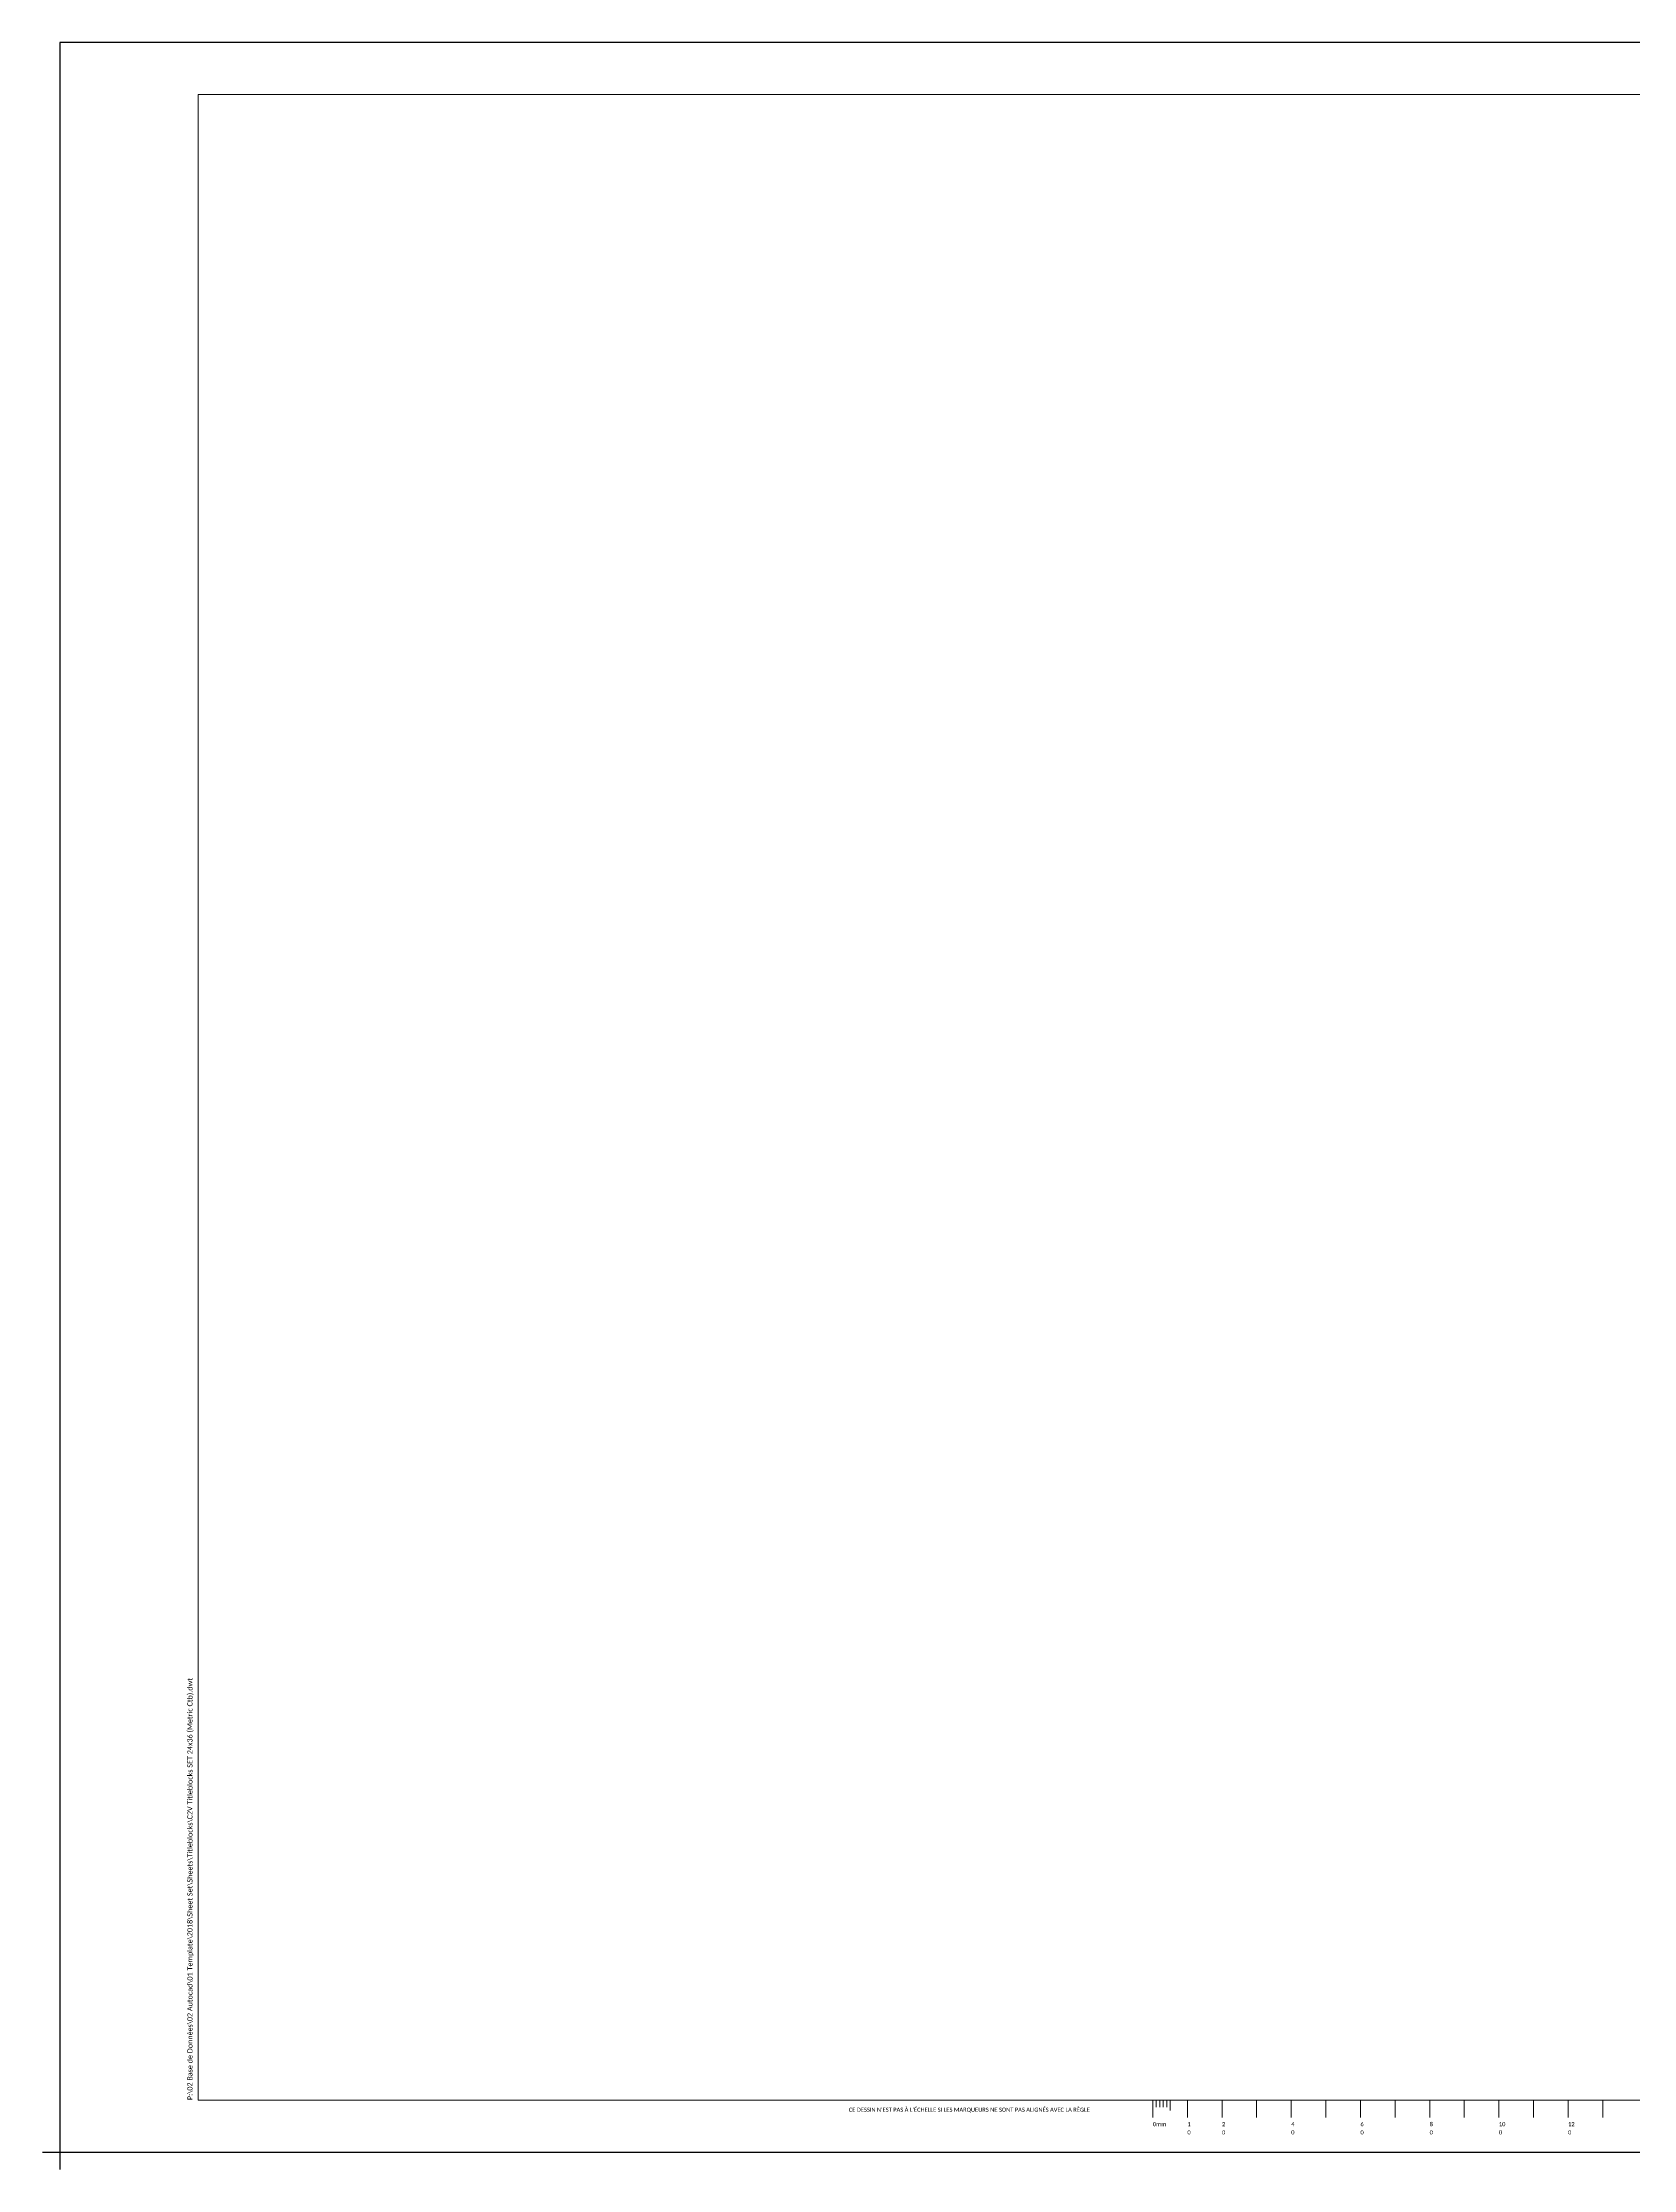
# Model space of a CAD drawing. Header units: millimetres. Extents: x -5 to 914, y -5 to 610.
# Drawn here: x -5 to 455, y -5 to 610 of the extents above; entities that cross this region are included whole.
import ezdxf
from ezdxf.enums import TextEntityAlignment as Align

# ---------------------------------------------------------------- set-up
doc = ezdxf.new("R2010")
doc.units = ezdxf.units.MM
doc.header["$LTSCALE"] = 0.5
doc.layers.add('A-ANNO-NPLT', color=7, linetype='Continuous', plot=False)
doc.layers.add('A-ANNO-TEXT', color=231, linetype='Continuous')
doc.layers.add('A-ANNO-TTLB-MEDM', color=33, linetype='Continuous', lineweight=35)
doc.layers.add('A-ANNO-TTLB-THIN', color=151, linetype='Continuous', lineweight=18)
doc.styles.add('C2V_STANDARD', font='calibril.ttf')

# ---------------------------------------------------------------- blocks, each defined once
blk = doc.blocks.new('M-NORM-C2V_24x36H-SET')
at = {"layer": 'A-ANNO-NPLT'}
for p, q in [((0, 609.6), (0, 0)), ((914.4, 609.6), (0, 609.6)), ((0, 0), (914.4, 0))]:
    blk.add_line(p, q, dxfattribs=at)
at = {"layer": 'A-ANNO-TTLB-MEDM', "lineweight": 13}
for p, q in [((791.64, 594.6), (40, 594.6)), ((40, 15), (40, 594.6)), ((40, 15), (791.64, 15))]:
    blk.add_line(p, q, dxfattribs=at)
at = {"layer": 'A-ANNO-TTLB-THIN', "lineweight": 13}
for p, q in [((315.82, 15), (315.82, 10)), ((316.82, 15), (316.82, 13)), ((317.82, 15), (317.82, 13)), ((318.82, 15), (318.82, 13)), ((319.82, 15), (319.82, 13)), ((320.82, 15), (320.82, 12)), ((325.82, 15), (325.82, 10)), ((335.82, 15), (335.82, 10)), ((345.82, 15), (345.82, 10)), ((355.82, 15), (355.82, 10)), ((365.82, 15), (365.82, 10)), ((375.82, 15), (375.82, 10)), ((385.82, 15), (385.82, 10)), ((395.82, 15), (395.82, 10)), ((405.82, 15), (405.82, 10)), ((415.82, 15), (415.82, 10)), ((425.82, 15), (425.82, 10)), ((435.82, 15), (435.82, 10)), ((445.82, 15), (445.82, 10))]:
    blk.add_line(p, q, dxfattribs=at)
at = {"layer": 'A-ANNO-TEXT', "lineweight": 9, "insert": (36.83, 15.04), "char_height": 1.5, "width": 126.3125, "attachment_point": 1, "rotation": 90, "style": 'C2V_STANDARD'}
blk.add_mtext('P:\\\\02 Base de Données\\\\02 Autocad\\\\01 Template\\\\2018\\\\Sheet Set\\\\Sheets\\\\Titleblocks\\\\C2V Titleblocks SET 24x36 (Metric Ctb).dwt', dxfattribs=at)
at = {"layer": 'A-ANNO-TEXT', "lineweight": 9, "attachment_point": 1, "style": 'C2V_STANDARD'}
for s, insert, char_height, width in [("CE DESSIN N'EST PAS À L'ÉCHELLE SI LES MARQUEURS NE SONT PAS ALIGNÉS AVEC LA RÈGLE", (227.97, 12.85), 1.1906, 102.0725), ('0mm', (315.81, 8.69), 1.191, 5.7705), ('0', (325.81, 6.31), 1.19, 1.419), ('1', (325.81, 8.69), 1.19, 1.419), ('0', (335.81, 6.31), 1.19, 1.419), ('2', (335.81, 8.69), 1.19, 1.419), ('4', (355.81, 8.69), 1.19, 1.419), ('0', (355.81, 6.31), 1.19, 1.419), ('0', (375.81, 6.31), 1.19, 1.419), ('6', (375.81, 8.69), 1.19, 1.419), ('0', (395.81, 6.31), 1.19, 1.419), ('8', (395.81, 8.69), 1.19, 1.419), ('0', (415.81, 6.31), 1.19, 1.419), ('10', (415.81, 8.69), 1.191, 2.838), ('0', (435.81, 6.31), 1.19, 1.419), ('12', (435.81, 8.69), 1.191, 2.838)]:
    blk.add_mtext(s, dxfattribs=dict(at, insert=insert, char_height=char_height, width=width))
blk = doc.blocks.new('M-NORM-C2V_SET-24x36H_mainAtt')
for points in [[(-5, 0), (5, 0)], [(0, 5), (0, -5)]]:
    blk.add_lwpolyline(points)
at = {"color": 0, "style": 'C2V_STANDARD', "flags": 4}
for tag, height, p in [('PAGE_TITLE1', 4, (845.52, 83)), ('PAGE_TITLE2', 4, (845.52, 75)), ('PAGE_NUMBER', 7.5, (837.64, 25)), ('CURRENT_REVISION', 4, (889.4, 25.5))]:
    blk.add_attdef(tag, text='', height=height, dxfattribs=at).set_placement(p, align=Align.MIDDLE_CENTER)
for tag, p in [('DESIGNED_BY', (895.16, 62)), ('DRAWNED_BY', (895.16, 51.67)), ('SCALE', (844.46, 41.33)), ('CHECKED_BY', (895.16, 41.33))]:
    blk.add_attdef(tag, text='', height=2.5, dxfattribs=at).set_placement(p, align=Align.TOP_RIGHT)

msp = doc.modelspace()

# ---------------------------------------------------------------- block references
msp.add_blockref('M-NORM-C2V_24x36H-SET', (0, 0))

# ---------------------------------------------------------------- next in the draw order: block references
at = {"layer": 'A-ANNO-TEXT'}
msp.add_blockref('M-NORM-C2V_SET-24x36H_mainAtt', (0, 0), dxfattribs=at)

doc.saveas('drawing.dxf')
